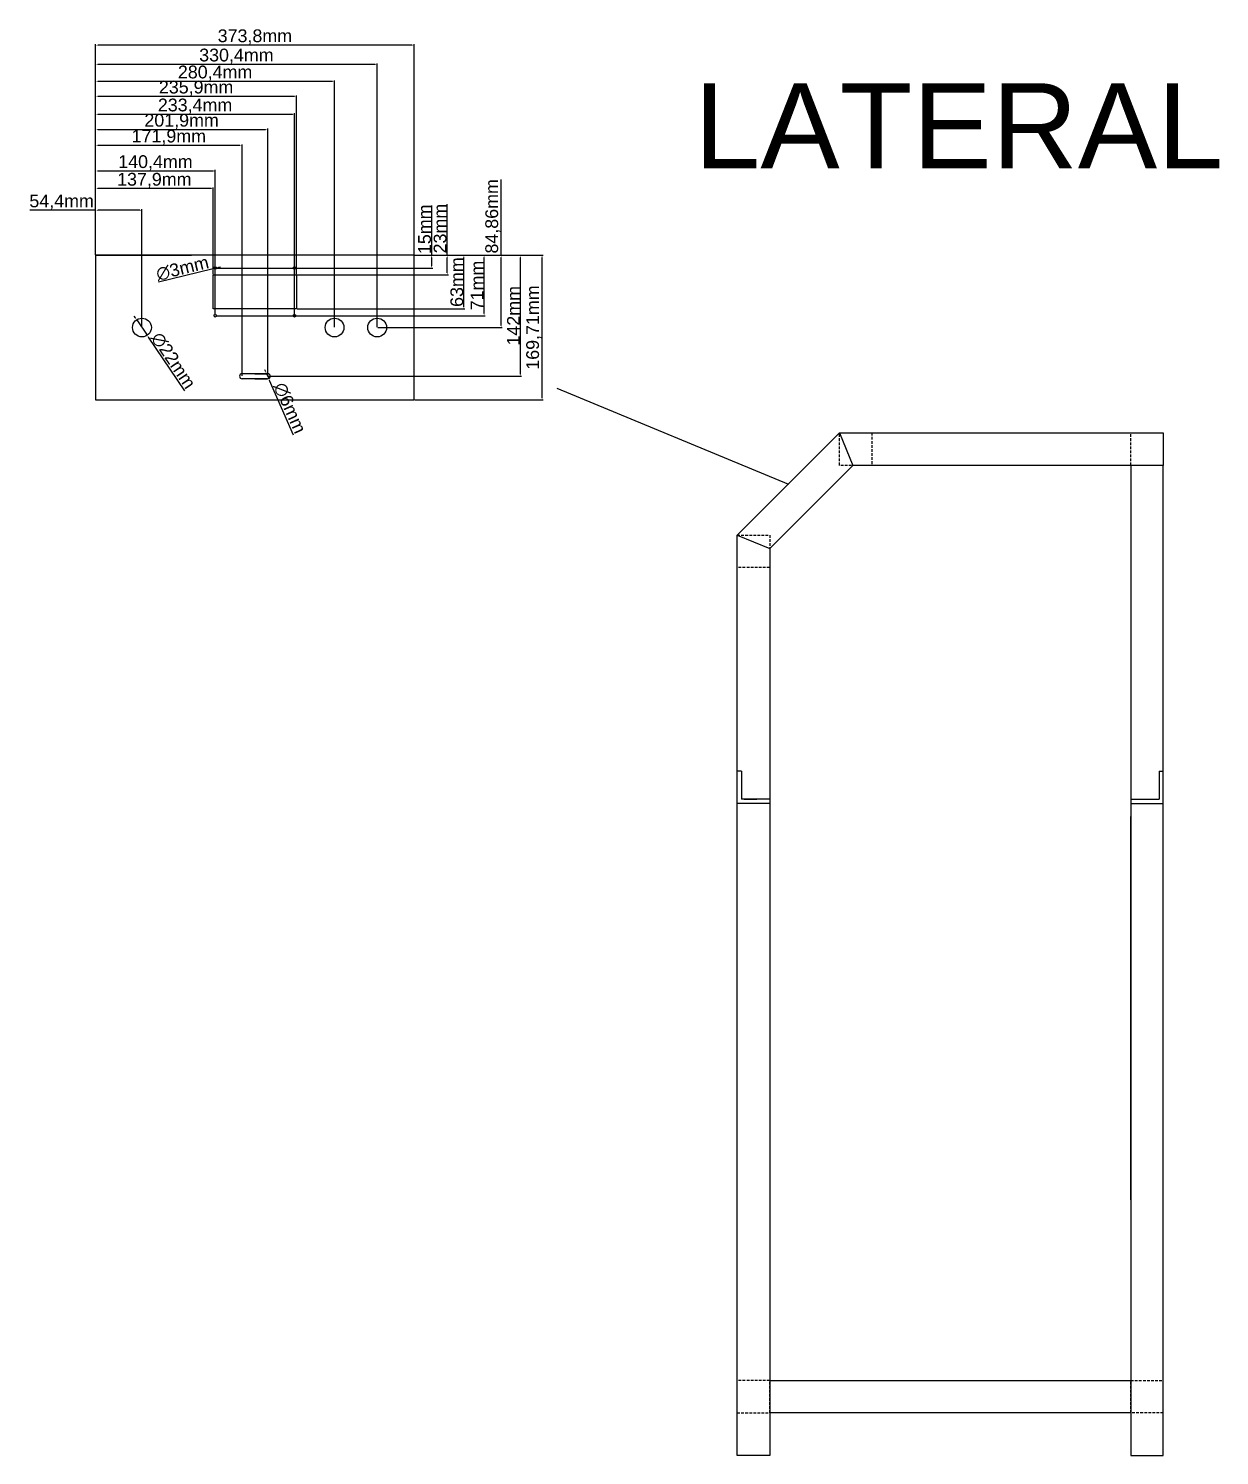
# Model space of a CAD drawing. Header units: centimetres. Extents: x -4347 to 28631, y 41590 to 109107.
# Drawn here: x -849 to 549, y 44102 to 45777 of the extents above; entities that cross this region are included whole.
import ezdxf

# ---------------------------------------------------------------- set-up
doc = ezdxf.new("R2010")
doc.units = ezdxf.units.CM
doc.header["$LTSCALE"] = 0.5
doc.linetypes.add('DASHED2', pattern=[9.525, 6.35, -3.175])
doc.styles.get("Standard").update_dxf_attribs({"font": 'arial.ttf'})
doc.dimstyles.new('ISO-25', dxfattribs={"dimtxt": 15, "dimasz": 2.5, "dimexe": 1.25, "dimexo": 0.625, "dimtad": 1, "dimtxsty": 'Standard', "dimcen": 2.5, "dimclrd": 1, "dimclre": 1, "dimadec": 0, "dimazin": 0, "dimtfac": 1, "dimtmove": 0, "dimatfit": 3, "dimfxl": 1, "dimarcsym": 0})

# ---------------------------------------------------------------- blocks, each defined once
blk = doc.blocks.new('*D234')
at = {"color": 1, "lineweight": -2, "transparency": 16777216}
for p, q in [((-770.2, 45511.3), (-770.2, 45564.6)), ((-715.8, 45426.4), (-715.8, 45564.6)), ((-770.2, 45563.4), (-847.4, 45563.4)), ((-718.3, 45563.4), (-767.7, 45563.4))]:
    blk.add_line(p, q, dxfattribs=at)
at = {"color": 1, "transparency": 16777216}
for points in [[(-767.7, 45563.8), (-767.7, 45563), (-770.2, 45563.4)], [(-718.3, 45563.8), (-718.3, 45563), (-715.8, 45563.4)]]:
    blk.add_solid(points, dxfattribs=at)
at = {"layer": 'Defpoints', "color": 0, "transparency": 16777216}
for p in [(-770.2, 45563.4), (-770.2, 45510.6), (-715.8, 45425.8)]:
    blk.add_point(p, dxfattribs=at)
at = {"color": 0, "transparency": 16777216, "insert": (-810.1, 45573), "char_height": 15, "attachment_point": 5}
blk.add_mtext('54,4mm', dxfattribs=at)
blk = doc.blocks.new('*D235')
at = {"color": 1, "lineweight": -2, "transparency": 16777216}
for p, q in [((-770.2, 45511.3), (-770.2, 45590)), ((-634.8, 45588.8), (-767.7, 45588.8)), ((-632.3, 45488.3), (-632.3, 45590))]:
    blk.add_line(p, q, dxfattribs=at)
at = {"color": 1, "transparency": 16777216}
for points in [[(-767.7, 45589.2), (-767.7, 45588.4), (-770.2, 45588.8)], [(-634.8, 45589.2), (-634.8, 45588.4), (-632.3, 45588.8)]]:
    blk.add_solid(points, dxfattribs=at)
at = {"layer": 'Defpoints', "color": 0, "transparency": 16777216}
for p in [(-770.2, 45588.8), (-770.2, 45510.6), (-632.3, 45487.6)]:
    blk.add_point(p, dxfattribs=at)
at = {"color": 0, "transparency": 16777216, "insert": (-701.3, 45598.4), "char_height": 15, "attachment_point": 5}
blk.add_mtext('137,9mm', dxfattribs=at)
blk = doc.blocks.new('*D236')
at = {"color": 1, "lineweight": -2, "transparency": 16777216}
for p, q in [((-770.2, 45511.3), (-770.2, 45610.7)), ((-632.3, 45609.5), (-767.7, 45609.5)), ((-629.8, 45440.3), (-629.8, 45610.7))]:
    blk.add_line(p, q, dxfattribs=at)
at = {"color": 1, "transparency": 16777216}
for points in [[(-767.7, 45609.9), (-767.7, 45609.1), (-770.2, 45609.5)], [(-632.3, 45609.9), (-632.3, 45609.1), (-629.8, 45609.5)]]:
    blk.add_solid(points, dxfattribs=at)
at = {"layer": 'Defpoints', "color": 0, "transparency": 16777216}
for p in [(-770.2, 45609.5), (-770.2, 45510.6), (-629.8, 45439.6)]:
    blk.add_point(p, dxfattribs=at)
at = {"color": 0, "transparency": 16777216, "insert": (-700, 45619.1), "char_height": 15, "attachment_point": 5}
blk.add_mtext('140,4mm', dxfattribs=at)
blk = doc.blocks.new('*D237')
at = {"color": 1, "lineweight": -2, "transparency": 16777216}
for p, q in [((-770.2, 45511.3), (-770.2, 45640.7)), ((-600.8, 45639.5), (-767.7, 45639.5)), ((-598.3, 45369.3), (-598.3, 45640.7))]:
    blk.add_line(p, q, dxfattribs=at)
at = {"color": 1, "transparency": 16777216}
for points in [[(-767.7, 45639.9), (-767.7, 45639.1), (-770.2, 45639.5)], [(-600.8, 45639.9), (-600.8, 45639.1), (-598.3, 45639.5)]]:
    blk.add_solid(points, dxfattribs=at)
at = {"layer": 'Defpoints', "color": 0, "transparency": 16777216}
for p in [(-770.2, 45639.5), (-770.2, 45510.6), (-598.3, 45368.6)]:
    blk.add_point(p, dxfattribs=at)
at = {"color": 0, "transparency": 16777216, "insert": (-684.3, 45649.1), "char_height": 15, "attachment_point": 5}
blk.add_mtext('171,9mm', dxfattribs=at)
blk = doc.blocks.new('*D238')
at = {"color": 1, "lineweight": -2, "transparency": 16777216}
for p, q in [((-770.2, 45511.3), (-770.2, 45659.3)), ((-570.8, 45658), (-767.7, 45658)), ((-568.3, 45369.3), (-568.3, 45659.3))]:
    blk.add_line(p, q, dxfattribs=at)
at = {"color": 1, "transparency": 16777216}
for points in [[(-767.7, 45658.4), (-767.7, 45657.6), (-770.2, 45658)], [(-570.8, 45658.4), (-570.8, 45657.6), (-568.3, 45658)]]:
    blk.add_solid(points, dxfattribs=at)
at = {"layer": 'Defpoints', "color": 0, "transparency": 16777216}
for p in [(-770.2, 45658), (-770.2, 45510.6), (-568.3, 45368.6)]:
    blk.add_point(p, dxfattribs=at)
at = {"color": 0, "transparency": 16777216, "insert": (-669.3, 45667.7), "char_height": 15, "attachment_point": 5}
blk.add_mtext('201,9mm', dxfattribs=at)
blk = doc.blocks.new('*D239')
at = {"color": 1, "lineweight": -2, "transparency": 16777216}
for p, q in [((-770.2, 45511.3), (-770.2, 45677.2)), ((-539.3, 45675.9), (-767.7, 45675.9)), ((-536.8, 45440.3), (-536.8, 45677.2))]:
    blk.add_line(p, q, dxfattribs=at)
at = {"color": 1, "transparency": 16777216}
for points in [[(-767.7, 45676.3), (-767.7, 45675.5), (-770.2, 45675.9)], [(-539.3, 45676.3), (-539.3, 45675.5), (-536.8, 45675.9)]]:
    blk.add_solid(points, dxfattribs=at)
at = {"layer": 'Defpoints', "color": 0, "transparency": 16777216}
for p in [(-770.2, 45675.9), (-770.2, 45510.6), (-536.8, 45439.6)]:
    blk.add_point(p, dxfattribs=at)
at = {"color": 0, "transparency": 16777216, "insert": (-653.5, 45685.6), "char_height": 15, "attachment_point": 5}
blk.add_mtext('233,4mm', dxfattribs=at)
blk = doc.blocks.new('*D240')
at = {"color": 1, "lineweight": -2, "transparency": 16777216}
for p, q in [((-770.2, 45511.3), (-770.2, 45698.2)), ((-534.3, 45488.3), (-534.3, 45698.2)), ((-536.8, 45696.9), (-767.7, 45696.9))]:
    blk.add_line(p, q, dxfattribs=at)
at = {"color": 1, "transparency": 16777216}
for points in [[(-767.7, 45697.3), (-767.7, 45696.5), (-770.2, 45696.9)], [(-536.8, 45697.3), (-536.8, 45696.5), (-534.3, 45696.9)]]:
    blk.add_solid(points, dxfattribs=at)
at = {"layer": 'Defpoints', "color": 0, "transparency": 16777216}
for p in [(-770.2, 45696.9), (-770.2, 45510.6), (-534.3, 45487.6)]:
    blk.add_point(p, dxfattribs=at)
at = {"color": 0, "transparency": 16777216, "insert": (-652.3, 45706.6), "char_height": 15, "attachment_point": 5}
blk.add_mtext('235,9mm', dxfattribs=at)
blk = doc.blocks.new('*D241')
at = {"color": 1, "lineweight": -2, "transparency": 16777216}
for p, q in [((-770.2, 45511.3), (-770.2, 45715.9)), ((-492.3, 45714.6), (-767.7, 45714.6)), ((-489.8, 45426.4), (-489.8, 45715.9))]:
    blk.add_line(p, q, dxfattribs=at)
at = {"color": 1, "transparency": 16777216}
for points in [[(-767.7, 45715), (-767.7, 45714.2), (-770.2, 45714.6)], [(-492.3, 45715), (-492.3, 45714.2), (-489.8, 45714.6)]]:
    blk.add_solid(points, dxfattribs=at)
at = {"layer": 'Defpoints', "color": 0, "transparency": 16777216}
for p in [(-770.2, 45714.6), (-770.2, 45510.6), (-489.8, 45425.8)]:
    blk.add_point(p, dxfattribs=at)
at = {"color": 0, "transparency": 16777216, "insert": (-630, 45724.3), "char_height": 15, "attachment_point": 5}
blk.add_mtext('280,4mm', dxfattribs=at)
blk = doc.blocks.new('*D242')
at = {"color": 1, "lineweight": -2, "transparency": 16777216}
for p, q in [((-770.2, 45511.3), (-770.2, 45735.8)), ((-442.3, 45734.5), (-767.7, 45734.5)), ((-439.8, 45426.4), (-439.8, 45735.8))]:
    blk.add_line(p, q, dxfattribs=at)
at = {"color": 1, "transparency": 16777216}
for points in [[(-767.7, 45735), (-767.7, 45734.1), (-770.2, 45734.5)], [(-442.3, 45735), (-442.3, 45734.1), (-439.8, 45734.5)]]:
    blk.add_solid(points, dxfattribs=at)
at = {"layer": 'Defpoints', "color": 0, "transparency": 16777216}
for p in [(-770.2, 45734.5), (-770.2, 45510.6), (-439.8, 45425.8)]:
    blk.add_point(p, dxfattribs=at)
at = {"color": 0, "transparency": 16777216, "insert": (-605, 45744.2), "char_height": 15, "attachment_point": 5}
blk.add_mtext('330,4mm', dxfattribs=at)
blk = doc.blocks.new('*D243')
at = {"color": 1, "lineweight": -2, "transparency": 16777216}
for p, q in [((-770.2, 45511.3), (-770.2, 45758.5)), ((-398.9, 45757.2), (-767.7, 45757.2)), ((-396.4, 45511.3), (-396.4, 45758.5))]:
    blk.add_line(p, q, dxfattribs=at)
at = {"color": 1, "transparency": 16777216}
for points in [[(-767.7, 45757.6), (-767.7, 45756.8), (-770.2, 45757.2)], [(-398.9, 45757.6), (-398.9, 45756.8), (-396.4, 45757.2)]]:
    blk.add_solid(points, dxfattribs=at)
at = {"layer": 'Defpoints', "color": 0, "transparency": 16777216}
for p in [(-770.2, 45757.2), (-770.2, 45510.6), (-396.4, 45510.6)]:
    blk.add_point(p, dxfattribs=at)
at = {"color": 0, "transparency": 16777216, "insert": (-583.3, 45766.8), "char_height": 15, "attachment_point": 5}
blk.add_mtext('373,8mm', dxfattribs=at)
blk = doc.blocks.new('*D244')
at = {"color": 1, "lineweight": -2, "transparency": 16777216}
for p, q in [((-375.8, 45510.6), (-375.8, 45569)), ((-395.8, 45510.6), (-374.6, 45510.6)), ((-375.8, 45498.1), (-375.8, 45508.1)), ((-629.2, 45495.6), (-374.6, 45495.6))]:
    blk.add_line(p, q, dxfattribs=at)
at = {"color": 1, "transparency": 16777216}
for points in [[(-376.3, 45508.1), (-375.4, 45508.1), (-375.8, 45510.6)], [(-376.3, 45498.1), (-375.4, 45498.1), (-375.8, 45495.6)]]:
    blk.add_solid(points, dxfattribs=at)
at = {"layer": 'Defpoints', "color": 0, "transparency": 16777216}
for p in [(-396.4, 45510.6), (-375.8, 45510.6), (-629.8, 45495.6)]:
    blk.add_point(p, dxfattribs=at)
at = {"color": 0, "transparency": 16777216, "insert": (-384.1, 45541.1), "char_height": 15, "attachment_point": 5, "rotation": 90}
blk.add_mtext('15mm', dxfattribs=at)
blk = doc.blocks.new('*D245')
at = {"color": 1, "lineweight": -2, "transparency": 16777216}
for p, q in [((-357.6, 45510.6), (-357.6, 45570.6)), ((-395.8, 45510.6), (-356.3, 45510.6)), ((-357.6, 45490.1), (-357.6, 45508.1)), ((-533.7, 45487.6), (-356.3, 45487.6))]:
    blk.add_line(p, q, dxfattribs=at)
at = {"color": 1, "transparency": 16777216}
for points in [[(-358, 45508.1), (-357.2, 45508.1), (-357.6, 45510.6)], [(-358, 45490.1), (-357.2, 45490.1), (-357.6, 45487.6)]]:
    blk.add_solid(points, dxfattribs=at)
at = {"layer": 'Defpoints', "color": 0, "transparency": 16777216}
for p in [(-396.4, 45510.6), (-357.6, 45510.6), (-534.3, 45487.6)]:
    blk.add_point(p, dxfattribs=at)
at = {"color": 0, "transparency": 16777216, "insert": (-365.9, 45541.9), "char_height": 15, "attachment_point": 5, "rotation": 90}
blk.add_mtext('23mm', dxfattribs=at)
blk = doc.blocks.new('*D246')
at = {"color": 1, "lineweight": -2, "transparency": 16777216}
for p, q in [((-395.8, 45510.6), (-336.8, 45510.6)), ((-338, 45450.1), (-338, 45508.1)), ((-533.7, 45447.6), (-336.8, 45447.6))]:
    blk.add_line(p, q, dxfattribs=at)
at = {"color": 1, "transparency": 16777216}
for points in [[(-338.4, 45508.1), (-337.6, 45508.1), (-338, 45510.6)], [(-338.4, 45450.1), (-337.6, 45450.1), (-338, 45447.6)]]:
    blk.add_solid(points, dxfattribs=at)
at = {"layer": 'Defpoints', "color": 0, "transparency": 16777216}
for p in [(-396.4, 45510.6), (-338, 45510.6), (-534.3, 45447.6)]:
    blk.add_point(p, dxfattribs=at)
at = {"color": 0, "transparency": 16777216, "insert": (-346.3, 45479.1), "char_height": 15, "attachment_point": 5, "rotation": 90}
blk.add_mtext('63mm', dxfattribs=at)
blk = doc.blocks.new('*D247')
at = {"color": 1, "lineweight": -2, "transparency": 16777216}
for p, q in [((-357.7, 45510.6), (-313.2, 45510.6)), ((-314.4, 45442.1), (-314.4, 45508.1)), ((-629.2, 45439.6), (-313.2, 45439.6))]:
    blk.add_line(p, q, dxfattribs=at)
at = {"color": 1, "transparency": 16777216}
for points in [[(-314.8, 45508.1), (-314, 45508.1), (-314.4, 45510.6)], [(-314.8, 45442.1), (-314, 45442.1), (-314.4, 45439.6)]]:
    blk.add_solid(points, dxfattribs=at)
at = {"layer": 'Defpoints', "color": 0, "transparency": 16777216}
for p in [(-358.3, 45510.6), (-314.4, 45510.6), (-629.8, 45439.6)]:
    blk.add_point(p, dxfattribs=at)
at = {"color": 0, "transparency": 16777216, "insert": (-322.6, 45475.1), "char_height": 15, "attachment_point": 5, "rotation": 90}
blk.add_mtext('71mm', dxfattribs=at)
blk = doc.blocks.new('*D248')
at = {"color": 1, "lineweight": -2, "transparency": 16777216}
for p, q in [((-294.4, 45510.6), (-294.4, 45599.5)), ((-395.8, 45510.6), (-293.2, 45510.6)), ((-294.4, 45428.3), (-294.4, 45508.1)), ((-439.2, 45425.8), (-293.2, 45425.8))]:
    blk.add_line(p, q, dxfattribs=at)
at = {"color": 1, "transparency": 16777216}
for points in [[(-294.8, 45508.1), (-294, 45508.1), (-294.4, 45510.6)], [(-294.8, 45428.3), (-294, 45428.3), (-294.4, 45425.8)]]:
    blk.add_solid(points, dxfattribs=at)
at = {"layer": 'Defpoints', "color": 0, "transparency": 16777216}
for p in [(-396.4, 45510.6), (-294.4, 45510.6), (-439.8, 45425.8)]:
    blk.add_point(p, dxfattribs=at)
at = {"color": 0, "transparency": 16777216, "insert": (-304, 45556.3), "char_height": 15, "attachment_point": 5, "rotation": 90}
blk.add_mtext('84,86mm', dxfattribs=at)
blk = doc.blocks.new('*D249')
at = {"color": 1, "lineweight": -2, "transparency": 16777216}
for p, q in [((-395.8, 45510.6), (-270.5, 45510.6)), ((-271.7, 45371.1), (-271.7, 45508.1)), ((-567.7, 45368.6), (-270.5, 45368.6))]:
    blk.add_line(p, q, dxfattribs=at)
at = {"color": 1, "transparency": 16777216}
for points in [[(-272.1, 45508.1), (-271.3, 45508.1), (-271.7, 45510.6)], [(-272.1, 45371.1), (-271.3, 45371.1), (-271.7, 45368.6)]]:
    blk.add_solid(points, dxfattribs=at)
at = {"layer": 'Defpoints', "color": 0, "transparency": 16777216}
for p in [(-396.4, 45510.6), (-271.7, 45510.6), (-568.3, 45368.6)]:
    blk.add_point(p, dxfattribs=at)
at = {"color": 0, "transparency": 16777216, "insert": (-279.9, 45439.6), "char_height": 15, "attachment_point": 5, "rotation": 90}
blk.add_mtext('142mm', dxfattribs=at)
blk = doc.blocks.new('*D250')
at = {"color": 1, "lineweight": -2, "transparency": 16777216}
for p, q in [((-723.4, 45437), (-724.8, 45439)), ((-722, 45434.9), (-709.7, 45416.7)), ((-665.6, 45351.6), (-708.3, 45414.6))]:
    blk.add_line(p, q, dxfattribs=at)
at = {"color": 1, "transparency": 16777216}
for points in [[(-723, 45437.2), (-723.7, 45436.7), (-722, 45434.9)], [(-707.9, 45414.8), (-708.6, 45414.4), (-709.7, 45416.7)]]:
    blk.add_solid(points, dxfattribs=at)
at = {"layer": 'Defpoints', "color": 0, "transparency": 16777216}
for p in [(-722, 45434.9), (-709.7, 45416.7)]:
    blk.add_point(p, dxfattribs=at)
at = {"color": 0, "transparency": 16777216, "insert": (-679, 45387), "char_height": 15, "attachment_point": 5, "rotation": 304.094}
blk.add_mtext('∅22mm', dxfattribs=at)
blk = doc.blocks.new('*D251')
at = {"color": 1, "lineweight": -2, "transparency": 16777216}
for p, q in [((-570.5, 45373.7), (-571.6, 45376)), ((-569.5, 45371.4), (-567.1, 45365.9)), ((-537.8, 45299.6), (-566.1, 45363.6))]:
    blk.add_line(p, q, dxfattribs=at)
at = {"color": 1, "transparency": 16777216}
for points in [[(-570.2, 45373.8), (-570.9, 45373.5), (-569.5, 45371.4)], [(-565.7, 45363.8), (-566.5, 45363.4), (-567.1, 45365.9)]]:
    blk.add_solid(points, dxfattribs=at)
at = {"layer": 'Defpoints', "color": 0, "transparency": 16777216}
for p in [(-569.5, 45371.4), (-567.1, 45365.9)]:
    blk.add_point(p, dxfattribs=at)
at = {"color": 0, "transparency": 16777216, "insert": (-542.3, 45331.4), "char_height": 15, "attachment_point": 5, "rotation": 293.8633}
blk.add_mtext('∅6mm', dxfattribs=at)
blk = doc.blocks.new('*D252')
at = {"color": 1, "lineweight": -2, "transparency": 16777216}
for p, q in [((-625.9, 45496.6), (-623.5, 45497.2)), ((-696.3, 45479.4), (-633.7, 45494.7)), ((-628.4, 45496), (-631.3, 45495.3))]:
    blk.add_line(p, q, dxfattribs=at)
at = {"color": 1, "transparency": 16777216}
for points in [[(-626, 45497), (-625.8, 45496.2), (-628.4, 45496)], [(-633.8, 45495.1), (-633.6, 45494.3), (-631.3, 45495.3)]]:
    blk.add_solid(points, dxfattribs=at)
at = {"layer": 'Defpoints', "color": 0, "transparency": 16777216}
for p in [(-631.3, 45495.3), (-628.4, 45496)]:
    blk.add_point(p, dxfattribs=at)
at = {"color": 0, "transparency": 16777216, "insert": (-668.3, 45495.2), "char_height": 15, "attachment_point": 5, "rotation": 13.7198}
blk.add_mtext('∅3mm', dxfattribs=at)
blk = doc.blocks.new('*D253')
at = {"color": 1, "lineweight": -2, "transparency": 16777216}
for p, q in [((-395.8, 45510.6), (-245.1, 45510.6)), ((-246.3, 45343.4), (-246.3, 45508.1)), ((-395.8, 45340.9), (-245.1, 45340.9))]:
    blk.add_line(p, q, dxfattribs=at)
at = {"color": 1, "transparency": 16777216}
for points in [[(-246.8, 45508.1), (-245.9, 45508.1), (-246.3, 45510.6)], [(-246.8, 45343.4), (-245.9, 45343.4), (-246.3, 45340.9)]]:
    blk.add_solid(points, dxfattribs=at)
at = {"layer": 'Defpoints', "color": 0, "transparency": 16777216}
for p in [(-396.4, 45510.6), (-246.3, 45510.6), (-396.4, 45340.9)]:
    blk.add_point(p, dxfattribs=at)
at = {"color": 0, "transparency": 16777216, "insert": (-256, 45425.8), "char_height": 15, "attachment_point": 5, "rotation": 90}
blk.add_mtext('169,71mm', dxfattribs=at)

msp = doc.modelspace()

# ---------------------------------------------------------------- linework, layer by layer
for p, q in [((-770.219, 45510.641), (-770.219, 45340.931)), ((-396.419, 45510.641), (-770.219, 45510.641)), ((-545.219, 45510.641), (-770.219, 45510.641)), ((-770.219, 45510.641), (-657.719, 45510.641)), ((-396.419, 45340.931), (-396.419, 45510.641)), ((-632.319, 45487.646), (-534.319, 45487.646)), ((-632.319, 45447.646), (-632.319, 45487.646)), ((-534.319, 45487.646), (-534.319, 45447.646)), ((-534.319, 45447.646), (-632.319, 45447.646)), ((-583.319, 45371.646), (-598.319, 45371.646)), ((-583.319, 45371.646), (-598.319, 45371.646)), ((-583.319, 45365.646), (-598.319, 45365.646)), ((-583.319, 45365.646), (-598.319, 45365.646)), ((-583.319, 45371.646), (-568.319, 45371.646)), ((-568.319, 45371.646), (-583.319, 45371.646)), ((-583.319, 45371.646), (-568.319, 45371.646)), ((-568.319, 45371.646), (-583.319, 45371.646)), ((-583.319, 45365.646), (-568.319, 45365.646)), ((-568.319, 45365.646), (-583.319, 45365.646)), ((-583.319, 45365.646), (-568.319, 45365.646)), ((-568.319, 45365.646), (-583.319, 45365.646)), ((-229.008, 45354.566), (42.675, 45242.164)), ((-770.219, 45340.931), (-396.419, 45340.931)), ((-17.325, 45182.164), (102.675, 45302.164)), ((102.675, 45302.164), (482.675, 45302.164)), ((102.675, 45302.164), (118.457, 45264.064)), ((482.675, 45302.164), (482.675, 45264.064)), ((20.775, 45166.383), (118.457, 45264.064)), ((482.675, 45264.064), (118.457, 45264.064)), ((482.675, 45264.064), (444.575, 45264.064)), ((444.575, 45264.064), (444.575, 44102.164)), ((482.675, 44102.164), (482.675, 45264.064)), ((-17.325, 44102.164), (-17.325, 45182.164)), ((-17.325, 45182.164), (20.775, 45166.383)), ((20.775, 45166.383), (20.775, 44102.164)), ((-12.325, 44905.264), (-17.325, 44905.264)), ((-12.325, 44905.264), (-12.325, 44872.164)), ((-12.325, 44897.564), (-12.325, 44872.164)), ((477.675, 44905.264), (477.675, 44872.164)), ((477.675, 44905.264), (482.675, 44905.264)), ((477.675, 44897.564), (477.675, 44872.164)), ((482.675, 44875.564), (482.675, 44897.564)), ((20.775, 44867.164), (-17.325, 44867.164)), ((20.775, 44872.164), (-12.325, 44872.164)), ((-9.225, 44872.164), (5.775, 44872.164)), ((20.775, 44872.164), (20.775, 44867.164)), ((444.575, 44872.164), (477.675, 44872.164)), ((444.575, 44867.164), (482.675, 44867.164)), ((482.675, 44852.164), (482.675, 44874.164)), ((444.575, 44402.164), (444.575, 44852.164)), ((20.775, 44190.264), (444.575, 44190.264)), ((444.575, 44152.164), (20.775, 44152.164)), ((20.775, 44102.164), (-17.325, 44102.164)), ((444.575, 44102.164), (482.675, 44102.164))]:
    msp.add_line(p, q)
at = {"linetype": 'DASHED2'}
for p, q in [((102.675, 45302.164), (140.775, 45302.164)), ((102.675, 45264.064), (102.675, 45302.164)), ((140.775, 45302.164), (140.775, 45264.064)), ((444.575, 45264.064), (444.575, 45302.164)), ((140.775, 45264.064), (102.675, 45264.064)), ((-17.325, 45182.164), (20.775, 45182.164)), ((-17.325, 45144.064), (-17.325, 45182.164)), ((20.775, 45182.164), (20.775, 45144.064)), ((20.775, 45144.064), (-17.325, 45144.064)), ((20.775, 44190.264), (-17.325, 44190.264)), ((20.775, 44152.164), (20.775, 44190.264)), ((444.575, 44152.164), (444.575, 44190.264)), ((444.575, 44190.264), (482.675, 44190.264)), ((444.575, 44190.264), (444.575, 44152.164)), ((-17.325, 44152.164), (20.775, 44152.164)), ((482.675, 44152.164), (444.575, 44152.164))]:
    msp.add_line(p, q, dxfattribs=at)
for centre, radius in [((-629.819, 45495.646), 1.5), ((-536.819, 45495.646), 1.5), ((-715.819, 45425.786), 11), ((-629.819, 45439.646), 1.5), ((-536.819, 45439.646), 1.5), ((-489.819, 45425.786), 11), ((-439.819, 45425.786), 11)]:
    msp.add_circle(centre, radius)
for centre, start, end in [((-598.319, 45368.646), 90, 270), ((-568.319, 45368.646), 270, 90)]:
    msp.add_arc(centre, 3, start, end)

# ---------------------------------------------------------------- texts
at = {"insert": (-67.852, 45712.468), "char_height": 100, "attachment_point": 1}
msp.add_mtext_dynamic_manual_height_columns('LATERAL', width=876.24188, gutter_width=12.5, heights=[0], dxfattribs=at)

# ---------------------------------------------------------------- dimensions: what is measured, and where the dimension line sits
for base, p1, picture, middle in [((-770.219, 45757.204), (-396.419, 45510.641), '*D243', (-583.319, 45766.844)), ((-770.219, 45734.541), (-439.819, 45425.786), '*D242', (-605.019, 45744.18)), ((-770.219, 45714.615), (-489.819, 45425.786), '*D241', (-630.019, 45724.254)), ((-770.219, 45696.918), (-534.319, 45487.646), '*D240', (-652.269, 45706.557)), ((-770.219, 45675.913), (-536.819, 45439.646), '*D239', (-653.519, 45685.552)), ((-770.219, 45658.017), (-568.319, 45368.646), '*D238', (-669.269, 45667.656)), ((-770.219, 45639.476), (-598.319, 45368.646), '*D237', (-684.269, 45649.115)), ((-770.219, 45609.471), (-629.819, 45439.646), '*D236', (-700.019, 45619.111)), ((-770.219, 45588.778), (-632.319, 45487.646), '*D235', (-701.269, 45598.418)), ((-770.219, 45563.398), (-715.819, 45425.786), '*D234', (-810.081, 45573.007))]:
    dim = msp.add_linear_dim(base=base, p1=p1, p2=(-770.219, 45510.641), dimstyle='ISO-25', override={"dimpost": 'mm'})
    dim.commit()
    dim.dimension.update_dxf_attribs({"geometry": picture, "text_midpoint": middle})
for base, p1, p2, picture, middle in [((-294.408750561, 45510.640532409), (-439.81868819, 45425.785532409), (-396.41868819, 45510.640532409), '*D248', (-304.048075254, 45556.340566515)), ((-375.841506369, 45510.640532409), (-629.81868819, 45495.645532409), (-396.41868819, 45510.640532409), '*D244', (-384.125101185, 45541.059188616)), ((-357.597015098, 45510.640532409), (-534.31868819, 45487.645532409), (-396.41868819, 45510.640532409), '*D245', (-365.885725875, 45541.89309039)), ((-314.433212057, 45510.640532409), (-629.81868819, 45439.645532409), (-358.31868819, 45510.640532409), '*D247', (-322.588907827, 45475.143032409))]:
    dim = msp.add_linear_dim(base=base, p1=p1, p2=p2, angle=90, dimstyle='ISO-25', override={"dimpost": 'mm'})
    dim.commit()
    dim.dimension.update_dxf_attribs({"geometry": picture, "text_midpoint": middle})
for p1, p2, picture, middle in [((-628.361, 45496.001), (-631.276, 45495.29), '*D252', (-668.272, 45495.216)), ((-721.985, 45434.895), (-709.653, 45416.676), '*D250', (-679.023, 45386.952))]:
    dim = msp.add_diameter_dim_2p(p1=p1, p2=p2, dimstyle='ISO-25', override={"dimpost": 'mm'})
    dim.commit()
    dim.dimension.update_dxf_attribs({"geometry": picture, "text_midpoint": middle})
for base, p1, p2, picture, middle in [((-271.714198038, 45510.640532409), (-568.31868819, 45368.645532409), (-396.41868819, 45510.640532409), '*D249', (-271.714198038, 45439.643032409)), ((-338.017614002, 45510.640532409), (-534.31868819, 45447.645532409), (-396.41868819, 45510.640532409), '*D246', (-338.017614002, 45479.143032409)), ((-246.35, 45510.641), (-396.419, 45340.931), (-396.419, 45510.641), '*D253', (-246.35, 45425.786))]:
    dim = msp.add_linear_dim(base=base, p1=p1, p2=p2, angle=90, dimstyle='ISO-25', override={"dimpost": 'mm'})
    dim.commit()
    dim.dimension.update_dxf_attribs({"geometry": picture, "text_midpoint": middle, "dimtype": 160})
dim = msp.add_diameter_dim_2p(p1=(-569.532, 45371.389), p2=(-567.105, 45365.902), dimstyle='ISO-25', override={"dimpost": 'mm'})
dim.commit()
dim.dimension.update_dxf_attribs({"geometry": '*D251', "text_midpoint": (-550.282, 45327.872), "dimtype": 163})

doc.saveas('drawing.dxf')
